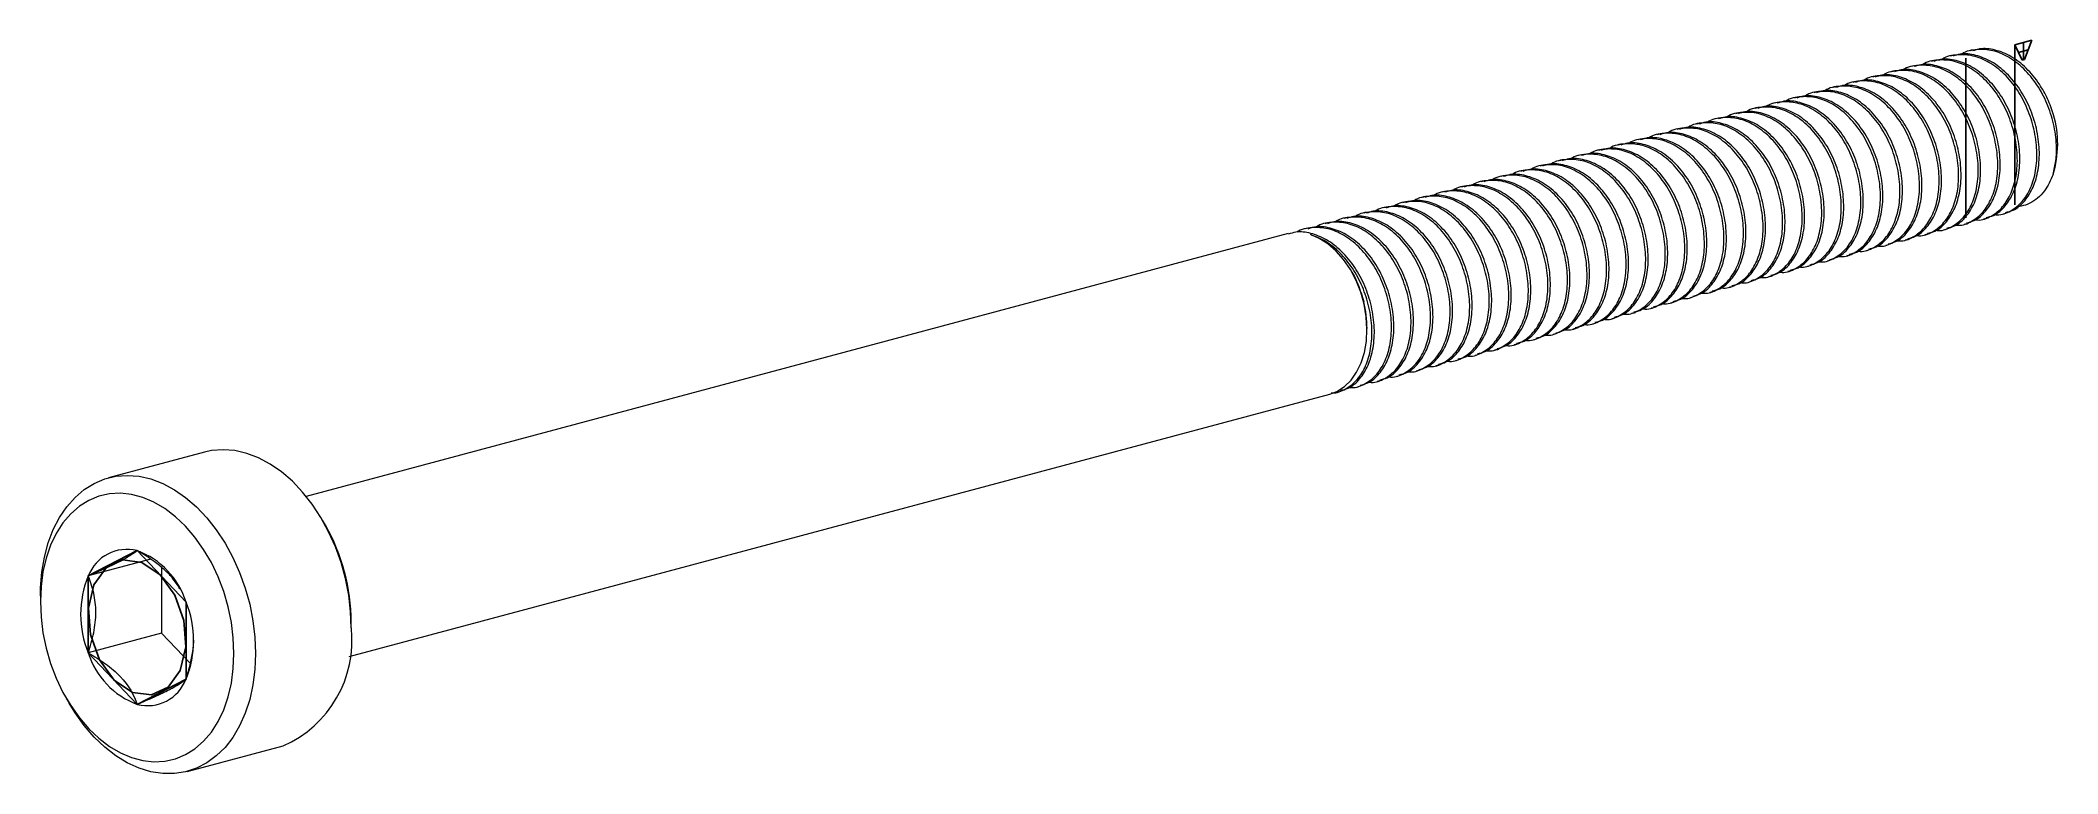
# Model space of a CAD drawing. Header units: millimetres. Extents: x -35.7 to 0.8, y -11.7 to 1.5.
import ezdxf

# ---------------------------------------------------------------- set-up
doc = ezdxf.new("R2010")
doc.units = ezdxf.units.MM
doc.linetypes.add('CENTERX2', pattern=[20.32, 12.7, -2.54, 2.54, -2.54])

msp = doc.modelspace()

# ---------------------------------------------------------------- linework, layer by layer
at = {"color": 7, "linetype": 'Continuous'}
for p, q in [((0.309, 1.528), (0, 1.445)), ((0.309, 1.528), (0.177, 1.18)), ((0.133, 1.168), (0, 1.445)), ((0.177, 1.18), (0.133, 1.168)), ((-33.941, -7.703), (-34.825, -8.161)), ((-33.057, -8.635), (-33.941, -7.703)), ((-34.825, -8.161), (-34.825, -9.552)), ((-33.057, -10.025), (-33.057, -8.635)), ((-34.825, -9.552), (-33.941, -10.484)), ((-33.941, -10.484), (-33.057, -10.025))]:
    msp.add_line(p, q, dxfattribs=at)
at = {"color": 7, "linetype": 'CENTERX2'}
for p, q in [((0.155, 1.487), (0.155, 1.174)), ((-0.884, 1.208), (-0.884, -1.682)), ((0, 1.445), (0, -1.445)), ((0.243, 1.354), (0.066, 1.306))]:
    msp.add_line(p, q, dxfattribs=at)
at = {"color": 7, "linetype": 'Continuous', "lineweight": 15}
for p, q in [((-1.47, 1.159), (-1.514, 1.147)), ((-1.116, 1.254), (-1.16, 1.242)), ((-0.763, 1.349), (-0.807, 1.337)), ((-2.884, 0.78), (-2.928, 0.768)), ((-2.53, 0.875), (-2.574, 0.863)), ((-2.177, 0.97), (-2.221, 0.958)), ((-1.823, 1.064), (-1.867, 1.053)), ((-4.298, 0.401), (-4.342, 0.39)), ((-3.944, 0.496), (-3.989, 0.484)), ((-3.591, 0.591), (-3.635, 0.579)), ((-3.237, 0.686), (-3.282, 0.674)), ((-5.712, 0.023), (-5.756, 0.011)), ((-5.359, 0.117), (-5.403, 0.105)), ((-5.005, 0.212), (-5.049, 0.2)), ((-4.652, 0.307), (-4.696, 0.295)), ((-7.126, -0.356), (-7.171, -0.368)), ((-6.773, -0.262), (-6.817, -0.273)), ((-6.419, -0.167), (-6.464, -0.179)), ((-6.066, -0.072), (-6.11, -0.084)), ((-8.187, -0.641), (-8.231, -0.652)), ((-7.834, -0.546), (-7.878, -0.558)), ((-7.48, -0.451), (-7.524, -0.463)), ((-9.601, -1.019), (-9.646, -1.031)), ((-9.248, -0.925), (-9.292, -0.937)), ((-8.894, -0.83), (-8.938, -0.842)), ((-8.541, -0.735), (-8.585, -0.747)), ((-11.016, -1.398), (-11.06, -1.41)), ((-10.662, -1.304), (-10.706, -1.315)), ((-10.308, -1.209), (-10.353, -1.221)), ((-9.955, -1.114), (-9.999, -1.126)), ((-12.43, -1.777), (-12.474, -1.789)), ((-12.076, -1.682), (-12.12, -1.694)), ((-11.723, -1.588), (-11.767, -1.6)), ((-11.369, -1.493), (-11.413, -1.505)), ((-0.914, -1.798), (-0.87, -1.786)), ((-0.561, -1.703), (-0.516, -1.691)), ((-0.207, -1.608), (-0.163, -1.597)), ((-13.137, -1.967), (-30.886, -6.722)), ((-12.783, -1.872), (-12.828, -1.884)), ((-2.328, -2.177), (-2.284, -2.165)), ((-1.975, -2.082), (-1.931, -2.07)), ((-1.621, -1.987), (-1.577, -1.975)), ((-1.268, -1.893), (-1.224, -1.881)), ((-3.743, -2.556), (-3.698, -2.544)), ((-3.389, -2.461), (-3.345, -2.449)), ((-3.036, -2.366), (-2.991, -2.354)), ((-2.682, -2.271), (-2.638, -2.26)), ((-11.986, -2.658), (-11.994, -2.645)), ((-4.803, -2.84), (-4.759, -2.828)), ((-4.45, -2.745), (-4.406, -2.733)), ((-4.096, -2.65), (-4.052, -2.638)), ((-6.218, -3.219), (-6.173, -3.207)), ((-5.864, -3.124), (-5.82, -3.112)), ((-5.51, -3.029), (-5.466, -3.017)), ((-5.157, -2.934), (-5.113, -2.923)), ((-7.632, -3.598), (-7.588, -3.586)), ((-7.278, -3.503), (-7.234, -3.491)), ((-6.925, -3.408), (-6.88, -3.396)), ((-6.571, -3.313), (-6.527, -3.302)), ((-11.71, -3.705), (-11.71, -3.683)), ((-9.046, -3.976), (-9.002, -3.965)), ((-8.692, -3.882), (-8.648, -3.87)), ((-8.339, -3.787), (-8.295, -3.775)), ((-7.985, -3.692), (-7.941, -3.68)), ((-10.46, -4.355), (-10.416, -4.343)), ((-10.107, -4.261), (-10.062, -4.249)), ((-9.753, -4.166), (-9.709, -4.154)), ((-9.4, -4.071), (-9.355, -4.059)), ((-11.874, -4.734), (-11.83, -4.722)), ((-11.521, -4.639), (-11.477, -4.628)), ((-11.167, -4.545), (-11.123, -4.533)), ((-10.814, -4.45), (-10.77, -4.438)), ((-30.109, -9.62), (-12.382, -4.87)), ((-12.228, -4.829), (-12.184, -4.817)), ((-32.726, -5.921), (-34.458, -6.385)), ((-30.539, -7.244), (-30.591, -7.154)), ((-33.696, -7.859), (-34.825, -8.161)), ((-33.499, -8.006), (-33.499, -9.197)), ((-35.691, -8.52), (-35.691, -8.624)), ((-30.07, -9.098), (-30.07, -8.994)), ((-33.499, -9.197), (-34.825, -9.552)), ((-33.499, -9.197), (-32.979, -9.745)), ((-35.222, -10.374), (-35.17, -10.464)), ((-33.035, -11.697), (-31.303, -11.233))]:
    msp.add_line(p, q, dxfattribs=at)
at = {"color": 7, "linetype": 'Continuous', "lineweight": 15, "flags": 128}
for points in [[(-12.382, -4.87), (-12.254, -4.822), (-12.119, -4.736), (-11.999, -4.62), (-11.897, -4.476), (-11.816, -4.307), (-11.756, -4.117), (-11.721, -3.911), (-11.71, -3.694), (-11.723, -3.471), (-11.761, -3.246), (-11.823, -3.025), (-11.907, -2.814), (-12.01, -2.617), (-12.132, -2.438), (-12.268, -2.283), (-12.417, -2.154), (-12.573, -2.054), (-12.734, -1.987)], [(-30.07, -9.098), (-30.082, -8.803), (-30.117, -8.506), (-30.175, -8.209), (-30.256, -7.917), (-30.358, -7.633), (-30.48, -7.361), (-30.62, -7.103), (-30.778, -6.863), (-30.951, -6.644), (-31.136, -6.448), (-31.332, -6.278), (-31.537, -6.136), (-31.747, -6.024), (-31.961, -5.943), (-32.175, -5.894), (-32.387, -5.877), (-32.595, -5.893), (-32.726, -5.921)], [(-35.691, -8.52), (-35.688, -8.375), (-35.665, -8.091), (-35.618, -7.819), (-35.548, -7.561), (-35.457, -7.322), (-35.345, -7.103), (-35.213, -6.908), (-35.064, -6.739), (-34.898, -6.598), (-34.719, -6.486), (-34.528, -6.406), (-34.327, -6.357), (-34.119, -6.341), (-33.907, -6.358), (-33.693, -6.407), (-33.48, -6.488), (-33.269, -6.601), (-33.065, -6.743), (-32.869, -6.912), (-32.683, -7.108), (-32.51, -7.327), (-32.353, -7.567), (-32.212, -7.825), (-32.09, -8.097), (-31.988, -8.382), (-31.907, -8.674), (-31.849, -8.97), (-31.814, -9.267), (-31.802, -9.562)], [(-32.191, -9.562), (-32.203, -9.282), (-32.238, -9), (-32.297, -8.718), (-32.377, -8.442), (-32.479, -8.175), (-32.6, -7.92), (-32.74, -7.681), (-32.896, -7.461), (-33.066, -7.263), (-33.248, -7.089), (-33.439, -6.943), (-33.637, -6.826), (-33.839, -6.74), (-34.043, -6.685), (-34.245, -6.663), (-34.443, -6.674), (-34.634, -6.718), (-34.816, -6.794), (-34.986, -6.901), (-35.142, -7.037), (-35.282, -7.201), (-35.403, -7.391), (-35.505, -7.604), (-35.586, -7.837), (-35.644, -8.087), (-35.679, -8.351), (-35.691, -8.624), (-35.679, -8.904), (-35.644, -9.187), (-35.586, -9.468), (-35.505, -9.744), (-35.403, -10.012), (-35.282, -10.267), (-35.142, -10.506), (-34.986, -10.726), (-34.816, -10.924), (-34.634, -11.097), (-34.443, -11.243), (-34.245, -11.36), (-34.043, -11.446), (-33.839, -11.501), (-33.637, -11.523), (-33.439, -11.512), (-33.248, -11.468), (-33.066, -11.393), (-32.896, -11.286), (-32.74, -11.149), (-32.6, -10.985), (-32.479, -10.795), (-32.377, -10.582), (-32.297, -10.349), (-32.238, -10.099), (-32.203, -9.836), (-32.191, -9.562)], [(-31.802, -9.562), (-31.814, -9.85), (-31.849, -10.129), (-31.907, -10.394), (-31.988, -10.643), (-32.09, -10.872), (-32.212, -11.08), (-32.353, -11.262), (-32.51, -11.417), (-32.683, -11.544), (-32.869, -11.64), (-33.065, -11.705), (-33.269, -11.737), (-33.48, -11.737), (-33.693, -11.704), (-33.907, -11.639), (-34.119, -11.542), (-34.327, -11.414), (-34.528, -11.258), (-34.719, -11.075), (-34.898, -10.867), (-35.064, -10.638), (-35.17, -10.464)]]:
    msp.add_lwpolyline(points, dxfattribs=at)
at = {"color": 7, "linetype": 'CENTERX2', "flags": 128}
msp.add_lwpolyline([(-33.096, -8.968), (-33.259, -8.51), (-33.526, -8.141), (-33.856, -7.917), (-34.2, -7.872), (-34.503, -8.013), (-34.722, -8.319), (-34.821, -8.742), (-34.786, -9.219), (-34.623, -9.677), (-34.356, -10.045), (-34.026, -10.269), (-33.683, -10.314), (-33.379, -10.173), (-33.161, -9.868), (-33.061, -9.444), (-33.096, -8.968)], dxfattribs=at)
at = {"color": 7, "linetype": 'Continuous', "lineweight": 15}
for centre, radius, start, end in [((-1.139, -0.34), 1.914, 343.0475, 15.8629), ((-13.73, -3.686), 2.021, 0.101, 13.8307), ((-33.618, -9.007), 3.548, 0.2078, 29.7881), ((-34.125, -8.43), 0.75, 75.8168, 159.0182), ((-34.447, -9.067), 1.455, 17.2902, 69.6675), ((-33.14, -8.856), 1.823, 157.582, 202.418), ((-34.743, -9.33), 1.823, 337.582, 22.418), ((-32.139, -9.327), 2.082, 293.6822, 6.3163), ((-33.435, -9.119), 1.455, 197.2902, 249.6675), ((-33.757, -9.757), 0.75, 255.8168, 339.0182)]:
    msp.add_arc(centre, radius, start, end, dxfattribs=at)
for points, knots in [([(-0.874, -1.773), (-0.827, -1.763), (-0.697, -1.733), (-0.524, -1.576), (-0.367, -1.327), (-0.274, -1.009), (-0.253, -0.643), (-0.306, -0.256), (-0.427, 0.119), (-0.609, 0.462), (-0.848, 0.751), (-1.125, 0.964), (-1.413, 1.079), (-1.652, 1.11), (-1.78, 1.066), (-1.82, 1.052)], [0, 0, 0, 0, 0.047416, 0.132202, 0.214083, 0.295964, 0.38075, 0.465536, 0.547416, 0.629297, 0.714083, 0.798869, 0.88075, 0.96263, 1, 1, 1, 1]), ([(-0.717, -1.717), (-0.702, -1.719), (-0.598, -1.733), (-0.422, -1.661), (-0.213, -1.498), (-0.058, -1.243), (0.035, -0.926), (0.057, -0.56), (0.004, -0.174), (-0.117, 0.202), (-0.3, 0.544), (-0.539, 0.835), (-0.815, 1.046), (-1.106, 1.167), (-1.392, 1.18), (-1.587, 1.148), (-1.669, 1.087), (-1.671, 1.085)], [0, 0, 0, 0, 0.013119, 0.090102, 0.167085, 0.24143, 0.315776, 0.392759, 0.469742, 0.544087, 0.618432, 0.695416, 0.772399, 0.846744, 0.921089, 0.998072, 1, 1, 1, 1]), ([(-0.52, -1.679), (-0.473, -1.668), (-0.343, -1.639), (-0.17, -1.482), (-0.014, -1.233), (0.079, -0.914), (0.101, -0.548), (0.048, -0.162), (-0.073, 0.213), (-0.256, 0.556), (-0.494, 0.846), (-0.771, 1.059), (-1.06, 1.173), (-1.298, 1.205), (-1.426, 1.16), (-1.466, 1.147)], [0, 0, 0, 0, 0.047416, 0.132202, 0.214083, 0.295964, 0.38075, 0.465536, 0.547416, 0.629297, 0.714083, 0.798869, 0.88075, 0.96263, 1, 1, 1, 1]), ([(-0.364, -1.623), (-0.349, -1.625), (-0.245, -1.639), (-0.068, -1.566), (0.14, -1.403), (0.295, -1.149), (0.389, -0.832), (0.41, -0.465), (0.357, -0.079), (0.236, 0.296), (0.054, 0.639), (-0.185, 0.929), (-0.461, 1.141), (-0.752, 1.262), (-1.038, 1.275), (-1.234, 1.243), (-1.315, 1.181), (-1.317, 1.18)], [0, 0, 0, 0, 0.013119, 0.090102, 0.167085, 0.24143, 0.315776, 0.392759, 0.469742, 0.544087, 0.618432, 0.695416, 0.772399, 0.846744, 0.921089, 0.998072, 1, 1, 1, 1]), ([(-0.166, -1.584), (-0.12, -1.573), (0.01, -1.544), (0.184, -1.387), (0.34, -1.138), (0.433, -0.819), (0.455, -0.453), (0.402, -0.067), (0.281, 0.308), (0.098, 0.651), (-0.141, 0.941), (-0.417, 1.154), (-0.706, 1.268), (-0.944, 1.299), (-1.072, 1.255), (-1.113, 1.241)], [0, 0, 0, 0, 0.047416, 0.132202, 0.214083, 0.295964, 0.38075, 0.465536, 0.547416, 0.629297, 0.714083, 0.798869, 0.88075, 0.96263, 1, 1, 1, 1]), ([(0.691, -0.898), (0.711, -0.816), (0.751, -0.65), (0.759, -0.338), (0.711, 0.016), (0.59, 0.391), (0.407, 0.734), (0.168, 1.024), (-0.108, 1.235), (-0.399, 1.356), (-0.685, 1.369), (-0.88, 1.338), (-0.962, 1.276), (-0.964, 1.275)], [0, 0, 0, 0, 0.07881, 0.159211, 0.265802, 0.368741, 0.47168, 0.578271, 0.684862, 0.787801, 0.89074, 0.997331, 1, 1, 1, 1]), ([(0.702, 0.183), (0.668, 0.279), (0.601, 0.473), (0.435, 0.764), (0.213, 1.036), (-0.064, 1.249), (-0.353, 1.363), (-0.591, 1.394), (-0.719, 1.35), (-0.759, 1.336)], [0, 0, 0, 0, 0.1289123, 0.2602574, 0.4294491, 0.5986407, 0.7620344, 0.9254282, 1, 1, 1, 1]), ([(-2.132, -2.096), (-2.116, -2.098), (-2.013, -2.112), (-1.836, -2.04), (-1.627, -1.877), (-1.473, -1.622), (-1.379, -1.305), (-1.357, -0.939), (-1.41, -0.552), (-1.531, -0.177), (-1.714, 0.166), (-1.953, 0.456), (-2.229, 0.667), (-2.52, 0.788), (-2.806, 0.801), (-3.001, 0.769), (-3.083, 0.708), (-3.085, 0.706)], [0, 0, 0, 0, 0.0131188, 0.0901021, 0.1670853, 0.2414305, 0.3157756, 0.3927589, 0.4697421, 0.5440873, 0.6184324, 0.6954156, 0.7723989, 0.846744, 0.9210892, 0.9980724, 1, 1, 1, 1]), ([(-1.934, -2.058), (-1.888, -2.047), (-1.757, -2.018), (-1.584, -1.86), (-1.428, -1.612), (-1.335, -1.293), (-1.313, -0.927), (-1.366, -0.541), (-1.487, -0.166), (-1.67, 0.178), (-1.909, 0.467), (-2.185, 0.68), (-2.474, 0.795), (-2.712, 0.826), (-2.84, 0.782), (-2.88, 0.768)], [0, 0, 0, 0, 0.0474163, 0.1322023, 0.2140829, 0.2959636, 0.3807496, 0.4655357, 0.5474163, 0.6292969, 0.7140829, 0.798869, 0.8807496, 0.9626302, 1, 1, 1, 1]), ([(-1.778, -2.001), (-1.763, -2.003), (-1.659, -2.018), (-1.482, -1.945), (-1.274, -1.782), (-1.119, -1.528), (-1.026, -1.21), (-1.004, -0.844), (-1.057, -0.458), (-1.178, -0.083), (-1.361, 0.26), (-1.599, 0.551), (-1.875, 0.762), (-2.166, 0.883), (-2.452, 0.896), (-2.648, 0.864), (-2.729, 0.803), (-2.731, 0.801)], [0, 0, 0, 0, 0.013119, 0.090102, 0.167085, 0.24143, 0.315776, 0.392759, 0.469742, 0.544087, 0.618432, 0.695416, 0.772399, 0.846744, 0.921089, 0.998072, 1, 1, 1, 1]), ([(-1.581, -1.963), (-1.534, -1.952), (-1.404, -1.923), (-1.231, -1.766), (-1.075, -1.517), (-0.982, -1.198), (-0.96, -0.832), (-1.013, -0.446), (-1.134, -0.071), (-1.316, 0.272), (-1.555, 0.562), (-1.832, 0.775), (-2.12, 0.889), (-2.359, 0.921), (-2.487, 0.876), (-2.527, 0.862)], [0, 0, 0, 0, 0.047416, 0.132202, 0.214083, 0.295964, 0.38075, 0.465536, 0.547416, 0.629297, 0.714083, 0.798869, 0.88075, 0.96263, 1, 1, 1, 1]), ([(-1.424, -1.907), (-1.409, -1.909), (-1.306, -1.923), (-1.129, -1.85), (-0.92, -1.687), (-0.765, -1.433), (-0.672, -1.116), (-0.65, -0.749), (-0.703, -0.363), (-0.824, 0.012), (-1.007, 0.355), (-1.246, 0.645), (-1.522, 0.856), (-1.813, 0.978), (-2.099, 0.991), (-2.294, 0.959), (-2.376, 0.897), (-2.378, 0.896)], [0, 0, 0, 0, 0.013119, 0.090102, 0.167085, 0.24143, 0.315776, 0.392759, 0.469742, 0.544087, 0.618432, 0.695416, 0.772399, 0.846744, 0.921089, 0.998072, 1, 1, 1, 1]), ([(-1.227, -1.868), (-1.18, -1.858), (-1.05, -1.828), (-0.877, -1.671), (-0.721, -1.422), (-0.628, -1.104), (-0.606, -0.738), (-0.659, -0.351), (-0.78, 0.024), (-0.963, 0.367), (-1.202, 0.657), (-1.478, 0.87), (-1.767, 0.984), (-2.005, 1.015), (-2.133, 0.971), (-2.173, 0.957)], [0, 0, 0, 0, 0.0474163, 0.1322023, 0.2140829, 0.2959636, 0.3807496, 0.4655357, 0.5474163, 0.6292969, 0.7140829, 0.798869, 0.8807496, 0.9626302, 1, 1, 1, 1]), ([(-1.071, -1.812), (-1.056, -1.814), (-0.952, -1.828), (-0.775, -1.756), (-0.567, -1.592), (-0.412, -1.338), (-0.319, -1.021), (-0.297, -0.655), (-0.35, -0.268), (-0.471, 0.107), (-0.654, 0.45), (-0.892, 0.74), (-1.168, 0.951), (-1.459, 1.072), (-1.745, 1.085), (-1.941, 1.053), (-2.022, 0.992), (-2.024, 0.991)], [0, 0, 0, 0, 0.013119, 0.090102, 0.167085, 0.24143, 0.315776, 0.392759, 0.469742, 0.544087, 0.618432, 0.695416, 0.772399, 0.846744, 0.921089, 0.998072, 1, 1, 1, 1]), ([(-3.546, -2.475), (-3.531, -2.477), (-3.427, -2.491), (-3.25, -2.419), (-3.042, -2.256), (-2.887, -2.001), (-2.793, -1.684), (-2.772, -1.318), (-2.825, -0.931), (-2.946, -0.556), (-3.128, -0.213), (-3.367, 0.077), (-3.643, 0.288), (-3.934, 0.409), (-4.22, 0.422), (-4.416, 0.39), (-4.497, 0.329), (-4.499, 0.327)], [0, 0, 0, 0, 0.013119, 0.090102, 0.167085, 0.24143, 0.315776, 0.392759, 0.469742, 0.544087, 0.618432, 0.695416, 0.772399, 0.846744, 0.921089, 0.998072, 1, 1, 1, 1]), ([(-3.348, -2.436), (-3.302, -2.426), (-3.172, -2.396), (-2.998, -2.239), (-2.842, -1.991), (-2.749, -1.672), (-2.727, -1.306), (-2.78, -0.919), (-2.901, -0.544), (-3.084, -0.201), (-3.323, 0.088), (-3.599, 0.301), (-3.888, 0.416), (-4.126, 0.447), (-4.254, 0.403), (-4.295, 0.389)], [0, 0, 0, 0, 0.047416, 0.132202, 0.214083, 0.295964, 0.38075, 0.465536, 0.547416, 0.629297, 0.714083, 0.798869, 0.88075, 0.96263, 1, 1, 1, 1]), ([(-3.192, -2.38), (-3.177, -2.382), (-3.073, -2.396), (-2.896, -2.324), (-2.688, -2.161), (-2.533, -1.907), (-2.44, -1.589), (-2.418, -1.223), (-2.471, -0.837), (-2.592, -0.461), (-2.775, -0.119), (-3.014, 0.172), (-3.29, 0.383), (-3.581, 0.504), (-3.867, 0.517), (-4.062, 0.485), (-4.144, 0.424), (-4.145, 0.422)], [0, 0, 0, 0, 0.013119, 0.090102, 0.167085, 0.24143, 0.315776, 0.392759, 0.469742, 0.544087, 0.618432, 0.695416, 0.772399, 0.846744, 0.921089, 0.998072, 1, 1, 1, 1]), ([(-2.995, -2.342), (-2.948, -2.331), (-2.818, -2.302), (-2.645, -2.145), (-2.489, -1.896), (-2.396, -1.577), (-2.374, -1.211), (-2.427, -0.825), (-2.548, -0.45), (-2.731, -0.107), (-2.969, 0.183), (-3.246, 0.396), (-3.535, 0.51), (-3.773, 0.542), (-3.901, 0.497), (-3.941, 0.484)], [0, 0, 0, 0, 0.047416, 0.132202, 0.214083, 0.295964, 0.38075, 0.465536, 0.547416, 0.629297, 0.714083, 0.798869, 0.88075, 0.96263, 1, 1, 1, 1]), ([(-2.839, -2.286), (-2.824, -2.288), (-2.72, -2.302), (-2.543, -2.229), (-2.334, -2.066), (-2.18, -1.812), (-2.086, -1.495), (-2.065, -1.128), (-2.118, -0.742), (-2.239, -0.367), (-2.421, -0.024), (-2.66, 0.266), (-2.936, 0.477), (-3.227, 0.599), (-3.513, 0.612), (-3.709, 0.58), (-3.79, 0.518), (-3.792, 0.517)], [0, 0, 0, 0, 0.013119, 0.090102, 0.167085, 0.24143, 0.315776, 0.392759, 0.469742, 0.544087, 0.618432, 0.695416, 0.772399, 0.846744, 0.921089, 0.998072, 1, 1, 1, 1]), ([(-2.641, -2.247), (-2.595, -2.236), (-2.465, -2.207), (-2.291, -2.05), (-2.135, -1.801), (-2.042, -1.482), (-2.02, -1.116), (-2.073, -0.73), (-2.194, -0.355), (-2.377, -0.012), (-2.616, 0.278), (-2.892, 0.491), (-3.181, 0.605), (-3.419, 0.636), (-3.547, 0.592), (-3.587, 0.578)], [0, 0, 0, 0, 0.047416, 0.132202, 0.214083, 0.295964, 0.38075, 0.465536, 0.547416, 0.629297, 0.714083, 0.798869, 0.88075, 0.96263, 1, 1, 1, 1]), ([(-2.485, -2.191), (-2.47, -2.193), (-2.366, -2.207), (-2.189, -2.135), (-1.981, -1.971), (-1.826, -1.717), (-1.733, -1.4), (-1.711, -1.033), (-1.764, -0.647), (-1.885, -0.272), (-2.068, 0.071), (-2.307, 0.361), (-2.582, 0.572), (-2.873, 0.693), (-3.159, 0.706), (-3.355, 0.675), (-3.436, 0.613), (-3.438, 0.612)], [0, 0, 0, 0, 0.013119, 0.090102, 0.167085, 0.24143, 0.315776, 0.392759, 0.469742, 0.544087, 0.618432, 0.695416, 0.772399, 0.846744, 0.921089, 0.998072, 1, 1, 1, 1]), ([(-2.288, -2.152), (-2.241, -2.142), (-2.111, -2.112), (-1.938, -1.955), (-1.782, -1.706), (-1.689, -1.388), (-1.667, -1.022), (-1.72, -0.635), (-1.841, -0.26), (-2.024, 0.083), (-2.262, 0.373), (-2.539, 0.586), (-2.827, 0.7), (-3.066, 0.731), (-3.194, 0.687), (-3.234, 0.673)], [0, 0, 0, 0, 0.047416, 0.132202, 0.214083, 0.295964, 0.38075, 0.465536, 0.547416, 0.629297, 0.714083, 0.798869, 0.88075, 0.96263, 1, 1, 1, 1]), ([(-4.96, -2.854), (-4.945, -2.856), (-4.841, -2.87), (-4.664, -2.798), (-4.456, -2.634), (-4.301, -2.38), (-4.208, -2.063), (-4.186, -1.696), (-4.239, -1.31), (-4.36, -0.935), (-4.543, -0.592), (-4.781, -0.302), (-5.057, -0.091), (-5.348, 0.03), (-5.634, 0.043), (-5.83, 0.012), (-5.911, -0.05), (-5.913, -0.051)], [0, 0, 0, 0, 0.013119, 0.090102, 0.167085, 0.24143, 0.315776, 0.392759, 0.469742, 0.544087, 0.618432, 0.695416, 0.772399, 0.846744, 0.921089, 0.998072, 1, 1, 1, 1]), ([(-4.763, -2.815), (-4.716, -2.805), (-4.586, -2.775), (-4.413, -2.618), (-4.256, -2.369), (-4.164, -2.051), (-4.142, -1.685), (-4.195, -1.298), (-4.316, -0.923), (-4.498, -0.58), (-4.737, -0.291), (-5.014, -0.078), (-5.302, 0.037), (-5.541, 0.068), (-5.669, 0.024), (-5.709, 0.01)], [0, 0, 0, 0, 0.0474163, 0.1322023, 0.2140829, 0.2959636, 0.3807496, 0.4655357, 0.5474163, 0.6292969, 0.7140829, 0.798869, 0.8807496, 0.9626302, 1, 1, 1, 1]), ([(-4.606, -2.759), (-4.591, -2.761), (-4.488, -2.775), (-4.311, -2.703), (-4.102, -2.54), (-3.947, -2.285), (-3.854, -1.968), (-3.832, -1.602), (-3.885, -1.215), (-4.006, -0.84), (-4.189, -0.497), (-4.428, -0.207), (-4.704, 0.004), (-4.995, 0.125), (-5.281, 0.138), (-5.476, 0.106), (-5.558, 0.045), (-5.56, 0.043)], [0, 0, 0, 0, 0.013119, 0.090102, 0.167085, 0.24143, 0.315776, 0.392759, 0.469742, 0.544087, 0.618432, 0.695416, 0.772399, 0.846744, 0.921089, 0.998072, 1, 1, 1, 1]), ([(-4.409, -2.721), (-4.362, -2.71), (-4.232, -2.681), (-4.059, -2.523), (-3.903, -2.275), (-3.81, -1.956), (-3.788, -1.59), (-3.841, -1.204), (-3.962, -0.829), (-4.145, -0.485), (-4.384, -0.196), (-4.66, 0.017), (-4.949, 0.132), (-5.187, 0.163), (-5.315, 0.118), (-5.355, 0.105)], [0, 0, 0, 0, 0.047416, 0.132202, 0.214083, 0.295964, 0.38075, 0.465536, 0.547416, 0.629297, 0.714083, 0.798869, 0.88075, 0.96263, 1, 1, 1, 1]), ([(-4.253, -2.664), (-4.238, -2.667), (-4.134, -2.681), (-3.957, -2.608), (-3.749, -2.445), (-3.594, -2.191), (-3.501, -1.874), (-3.479, -1.507), (-3.532, -1.121), (-3.653, -0.746), (-3.836, -0.403), (-4.074, -0.113), (-4.35, 0.099), (-4.641, 0.22), (-4.927, 0.233), (-5.123, 0.201), (-5.204, 0.14), (-5.206, 0.138)], [0, 0, 0, 0, 0.013119, 0.090102, 0.167085, 0.24143, 0.315776, 0.392759, 0.469742, 0.544087, 0.618432, 0.695416, 0.772399, 0.846744, 0.921089, 0.998072, 1, 1, 1, 1]), ([(-4.056, -2.626), (-4.009, -2.615), (-3.879, -2.586), (-3.706, -2.429), (-3.549, -2.18), (-3.456, -1.861), (-3.435, -1.495), (-3.488, -1.109), (-3.609, -0.734), (-3.791, -0.391), (-4.03, -0.101), (-4.307, 0.112), (-4.595, 0.226), (-4.834, 0.257), (-4.962, 0.213), (-5.002, 0.199)], [0, 0, 0, 0, 0.047416, 0.132202, 0.214083, 0.295964, 0.38075, 0.465536, 0.547416, 0.629297, 0.714083, 0.798869, 0.88075, 0.96263, 1, 1, 1, 1]), ([(-3.899, -2.57), (-3.884, -2.572), (-3.78, -2.586), (-3.604, -2.514), (-3.395, -2.35), (-3.24, -2.096), (-3.147, -1.779), (-3.125, -1.412), (-3.178, -1.026), (-3.299, -0.651), (-3.482, -0.308), (-3.721, -0.018), (-3.997, 0.193), (-4.288, 0.314), (-4.574, 0.328), (-4.769, 0.296), (-4.851, 0.234), (-4.853, 0.233)], [0, 0, 0, 0, 0.0131188, 0.0901021, 0.1670853, 0.2414305, 0.3157756, 0.3927589, 0.4697421, 0.5440873, 0.6184324, 0.6954156, 0.7723989, 0.846744, 0.9210892, 0.9980724, 1, 1, 1, 1]), ([(-3.702, -2.531), (-3.655, -2.521), (-3.525, -2.491), (-3.352, -2.334), (-3.196, -2.085), (-3.103, -1.767), (-3.081, -1.401), (-3.134, -1.014), (-3.255, -0.639), (-3.438, -0.296), (-3.676, -0.006), (-3.953, 0.207), (-4.242, 0.321), (-4.48, 0.352), (-4.608, 0.308), (-4.648, 0.294)], [0, 0, 0, 0, 0.047416, 0.132202, 0.214083, 0.295964, 0.38075, 0.465536, 0.547416, 0.629297, 0.714083, 0.798869, 0.88075, 0.96263, 1, 1, 1, 1]), ([(-6.374, -3.233), (-6.359, -3.235), (-6.255, -3.249), (-6.078, -3.177), (-5.87, -3.013), (-5.715, -2.759), (-5.622, -2.442), (-5.6, -2.075), (-5.653, -1.689), (-5.774, -1.314), (-5.957, -0.971), (-6.196, -0.681), (-6.472, -0.47), (-6.763, -0.349), (-7.049, -0.336), (-7.244, -0.367), (-7.325, -0.429), (-7.327, -0.43)], [0, 0, 0, 0, 0.013119, 0.090102, 0.167085, 0.24143, 0.315776, 0.392759, 0.469742, 0.544087, 0.618432, 0.695416, 0.772399, 0.846744, 0.921089, 0.998072, 1, 1, 1, 1]), ([(-6.177, -3.194), (-6.13, -3.184), (-6, -3.154), (-5.827, -2.997), (-5.671, -2.748), (-5.578, -2.43), (-5.556, -2.064), (-5.609, -1.677), (-5.73, -1.302), (-5.913, -0.959), (-6.151, -0.669), (-6.428, -0.456), (-6.717, -0.342), (-6.955, -0.311), (-7.083, -0.355), (-7.123, -0.369)], [0, 0, 0, 0, 0.047416, 0.132202, 0.214083, 0.295964, 0.38075, 0.465536, 0.547416, 0.629297, 0.714083, 0.798869, 0.88075, 0.96263, 1, 1, 1, 1]), ([(-6.021, -3.138), (-6.006, -3.14), (-5.902, -3.154), (-5.725, -3.082), (-5.516, -2.919), (-5.362, -2.664), (-5.268, -2.347), (-5.246, -1.981), (-5.3, -1.594), (-5.42, -1.219), (-5.603, -0.876), (-5.842, -0.586), (-6.118, -0.375), (-6.409, -0.254), (-6.695, -0.241), (-6.891, -0.273), (-6.972, -0.334), (-6.974, -0.336)], [0, 0, 0, 0, 0.013119, 0.090102, 0.167085, 0.24143, 0.315776, 0.392759, 0.469742, 0.544087, 0.618432, 0.695416, 0.772399, 0.846744, 0.921089, 0.998072, 1, 1, 1, 1]), ([(-5.823, -3.099), (-5.777, -3.089), (-5.647, -3.06), (-5.473, -2.902), (-5.317, -2.654), (-5.224, -2.335), (-5.202, -1.969), (-5.255, -1.582), (-5.376, -1.207), (-5.559, -0.864), (-5.798, -0.575), (-6.074, -0.362), (-6.363, -0.247), (-6.601, -0.216), (-6.729, -0.26), (-6.769, -0.274)], [0, 0, 0, 0, 0.047416, 0.132202, 0.214083, 0.295964, 0.38075, 0.465536, 0.547416, 0.629297, 0.714083, 0.798869, 0.88075, 0.96263, 1, 1, 1, 1]), ([(-5.667, -3.043), (-5.652, -3.045), (-5.548, -3.059), (-5.371, -2.987), (-5.163, -2.824), (-5.008, -2.57), (-4.915, -2.252), (-4.893, -1.886), (-4.946, -1.5), (-5.067, -1.125), (-5.25, -0.782), (-5.489, -0.491), (-5.764, -0.28), (-6.055, -0.159), (-6.341, -0.146), (-6.537, -0.178), (-6.618, -0.239), (-6.62, -0.241)], [0, 0, 0, 0, 0.0131188, 0.0901021, 0.1670853, 0.2414305, 0.3157756, 0.3927589, 0.4697421, 0.5440873, 0.6184324, 0.6954156, 0.7723989, 0.846744, 0.9210892, 0.9980724, 1, 1, 1, 1]), ([(-5.47, -3.005), (-5.423, -2.994), (-5.293, -2.965), (-5.12, -2.808), (-4.964, -2.559), (-4.871, -2.24), (-4.849, -1.874), (-4.902, -1.488), (-5.023, -1.113), (-5.206, -0.77), (-5.444, -0.48), (-5.721, -0.267), (-6.009, -0.153), (-6.248, -0.121), (-6.376, -0.166), (-6.416, -0.18)], [0, 0, 0, 0, 0.047416, 0.132202, 0.214083, 0.295964, 0.38075, 0.465536, 0.547416, 0.629297, 0.714083, 0.798869, 0.88075, 0.96263, 1, 1, 1, 1]), ([(-5.314, -2.949), (-5.298, -2.951), (-5.195, -2.965), (-5.018, -2.892), (-4.809, -2.729), (-4.655, -2.475), (-4.561, -2.158), (-4.539, -1.791), (-4.592, -1.405), (-4.713, -1.03), (-4.896, -0.687), (-5.135, -0.397), (-5.411, -0.186), (-5.702, -0.064), (-5.988, -0.051), (-6.183, -0.083), (-6.265, -0.145), (-6.267, -0.146)], [0, 0, 0, 0, 0.013119, 0.090102, 0.167085, 0.24143, 0.315776, 0.392759, 0.469742, 0.544087, 0.618432, 0.695416, 0.772399, 0.846744, 0.921089, 0.998072, 1, 1, 1, 1]), ([(-5.116, -2.91), (-5.07, -2.899), (-4.939, -2.87), (-4.766, -2.713), (-4.61, -2.464), (-4.517, -2.146), (-4.495, -1.779), (-4.548, -1.393), (-4.669, -1.018), (-4.852, -0.675), (-5.091, -0.385), (-5.367, -0.172), (-5.656, -0.058), (-5.894, -0.027), (-6.022, -0.071), (-6.062, -0.085)], [0, 0, 0, 0, 0.0474163, 0.1322023, 0.2140829, 0.2959636, 0.3807496, 0.4655357, 0.5474163, 0.6292969, 0.7140829, 0.798869, 0.8807496, 0.9626302, 1, 1, 1, 1]), ([(-7.788, -3.612), (-7.773, -3.614), (-7.67, -3.628), (-7.493, -3.555), (-7.284, -3.392), (-7.129, -3.138), (-7.036, -2.821), (-7.014, -2.454), (-7.067, -2.068), (-7.188, -1.693), (-7.371, -1.35), (-7.61, -1.06), (-7.886, -0.849), (-8.177, -0.727), (-8.463, -0.714), (-8.658, -0.746), (-8.74, -0.808), (-8.742, -0.809)], [0, 0, 0, 0, 0.013119, 0.090102, 0.167085, 0.24143, 0.315776, 0.392759, 0.469742, 0.544087, 0.618432, 0.695416, 0.772399, 0.846744, 0.921089, 0.998072, 1, 1, 1, 1]), ([(-7.591, -3.573), (-7.544, -3.563), (-7.414, -3.533), (-7.241, -3.376), (-7.085, -3.127), (-6.992, -2.809), (-6.97, -2.443), (-7.023, -2.056), (-7.144, -1.681), (-7.327, -1.338), (-7.566, -1.048), (-7.842, -0.835), (-8.131, -0.721), (-8.369, -0.69), (-8.497, -0.734), (-8.537, -0.748)], [0, 0, 0, 0, 0.047416, 0.132202, 0.214083, 0.295964, 0.38075, 0.465536, 0.547416, 0.629297, 0.714083, 0.798869, 0.88075, 0.96263, 1, 1, 1, 1]), ([(-7.435, -3.517), (-7.42, -3.519), (-7.316, -3.533), (-7.139, -3.461), (-6.931, -3.297), (-6.776, -3.043), (-6.683, -2.726), (-6.661, -2.36), (-6.714, -1.973), (-6.835, -1.598), (-7.017, -1.255), (-7.256, -0.965), (-7.532, -0.754), (-7.823, -0.633), (-8.109, -0.62), (-8.305, -0.652), (-8.386, -0.713), (-8.388, -0.714)], [0, 0, 0, 0, 0.013119, 0.090102, 0.167085, 0.24143, 0.315776, 0.392759, 0.469742, 0.544087, 0.618432, 0.695416, 0.772399, 0.846744, 0.921089, 0.998072, 1, 1, 1, 1]), ([(-7.238, -3.478), (-7.191, -3.468), (-7.061, -3.438), (-6.887, -3.281), (-6.731, -3.032), (-6.638, -2.714), (-6.616, -2.348), (-6.67, -1.961), (-6.79, -1.586), (-6.973, -1.243), (-7.212, -0.954), (-7.489, -0.741), (-7.777, -0.626), (-8.015, -0.595), (-8.143, -0.639), (-8.184, -0.653)], [0, 0, 0, 0, 0.047416, 0.132202, 0.214083, 0.295964, 0.38075, 0.465536, 0.547416, 0.629297, 0.714083, 0.798869, 0.88075, 0.96263, 1, 1, 1, 1]), ([(-7.081, -3.422), (-7.066, -3.424), (-6.962, -3.438), (-6.786, -3.366), (-6.577, -3.203), (-6.422, -2.948), (-6.329, -2.631), (-6.307, -2.265), (-6.36, -1.878), (-6.481, -1.503), (-6.664, -1.16), (-6.903, -0.87), (-7.179, -0.659), (-7.47, -0.538), (-7.756, -0.525), (-7.951, -0.557), (-8.033, -0.618), (-8.035, -0.62)], [0, 0, 0, 0, 0.013119, 0.090102, 0.167085, 0.24143, 0.315776, 0.392759, 0.469742, 0.544087, 0.618432, 0.695416, 0.772399, 0.846744, 0.921089, 0.998072, 1, 1, 1, 1]), ([(-6.884, -3.384), (-6.837, -3.373), (-6.707, -3.344), (-6.534, -3.187), (-6.378, -2.938), (-6.285, -2.619), (-6.263, -2.253), (-6.316, -1.867), (-6.437, -1.492), (-6.62, -1.149), (-6.858, -0.859), (-7.135, -0.646), (-7.424, -0.531), (-7.662, -0.5), (-7.79, -0.545), (-7.83, -0.558)], [0, 0, 0, 0, 0.047416, 0.132202, 0.214083, 0.295964, 0.38075, 0.465536, 0.547416, 0.629297, 0.714083, 0.798869, 0.88075, 0.96263, 1, 1, 1, 1]), ([(-6.728, -3.328), (-6.713, -3.33), (-6.609, -3.344), (-6.432, -3.271), (-6.224, -3.108), (-6.069, -2.854), (-5.975, -2.537), (-5.954, -2.17), (-6.007, -1.784), (-6.128, -1.409), (-6.31, -1.066), (-6.549, -0.776), (-6.825, -0.564), (-7.116, -0.443), (-7.402, -0.43), (-7.598, -0.462), (-7.679, -0.523), (-7.681, -0.525)], [0, 0, 0, 0, 0.013119, 0.090102, 0.167085, 0.24143, 0.315776, 0.392759, 0.469742, 0.544087, 0.618432, 0.695416, 0.772399, 0.846744, 0.921089, 0.998072, 1, 1, 1, 1]), ([(-6.53, -3.289), (-6.484, -3.278), (-6.354, -3.249), (-6.18, -3.092), (-6.024, -2.843), (-5.931, -2.524), (-5.909, -2.158), (-5.962, -1.772), (-6.083, -1.397), (-6.266, -1.054), (-6.505, -0.764), (-6.781, -0.551), (-7.07, -0.437), (-7.308, -0.406), (-7.436, -0.45), (-7.477, -0.464)], [0, 0, 0, 0, 0.047416, 0.132202, 0.214083, 0.295964, 0.38075, 0.465536, 0.547416, 0.629297, 0.714083, 0.798869, 0.88075, 0.96263, 1, 1, 1, 1]), ([(-9.005, -3.952), (-8.959, -3.941), (-8.829, -3.912), (-8.655, -3.755), (-8.499, -3.506), (-8.406, -3.187), (-8.384, -2.821), (-8.437, -2.435), (-8.558, -2.06), (-8.741, -1.717), (-8.98, -1.427), (-9.256, -1.214), (-9.545, -1.1), (-9.783, -1.069), (-9.911, -1.113), (-9.951, -1.127)], [0, 0, 0, 0, 0.047416, 0.132202, 0.214083, 0.295964, 0.38075, 0.465536, 0.547416, 0.629297, 0.714083, 0.798869, 0.88075, 0.96263, 1, 1, 1, 1]), ([(-8.849, -3.896), (-8.834, -3.898), (-8.73, -3.912), (-8.553, -3.84), (-8.345, -3.676), (-8.19, -3.422), (-8.097, -3.105), (-8.075, -2.738), (-8.128, -2.352), (-8.249, -1.977), (-8.432, -1.634), (-8.671, -1.344), (-8.946, -1.133), (-9.237, -1.012), (-9.523, -0.999), (-9.719, -1.03), (-9.8, -1.092), (-9.802, -1.093)], [0, 0, 0, 0, 0.013119, 0.090102, 0.167085, 0.24143, 0.315776, 0.392759, 0.469742, 0.544087, 0.618432, 0.695416, 0.772399, 0.846744, 0.921089, 0.998072, 1, 1, 1, 1]), ([(-8.652, -3.857), (-8.605, -3.847), (-8.475, -3.817), (-8.302, -3.66), (-8.146, -3.411), (-8.053, -3.093), (-8.031, -2.727), (-8.084, -2.34), (-8.205, -1.965), (-8.388, -1.622), (-8.626, -1.332), (-8.903, -1.119), (-9.191, -1.005), (-9.43, -0.974), (-9.558, -1.018), (-9.598, -1.032)], [0, 0, 0, 0, 0.047416, 0.132202, 0.214083, 0.295964, 0.38075, 0.465536, 0.547416, 0.629297, 0.714083, 0.798869, 0.88075, 0.96263, 1, 1, 1, 1]), ([(-8.496, -3.801), (-8.48, -3.803), (-8.377, -3.817), (-8.2, -3.745), (-7.991, -3.582), (-7.836, -3.327), (-7.743, -3.01), (-7.721, -2.644), (-7.774, -2.257), (-7.895, -1.882), (-8.078, -1.539), (-8.317, -1.249), (-8.593, -1.038), (-8.884, -0.917), (-9.17, -0.904), (-9.365, -0.936), (-9.447, -0.997), (-9.449, -0.999)], [0, 0, 0, 0, 0.0131188, 0.0901021, 0.1670853, 0.2414305, 0.3157756, 0.3927589, 0.4697421, 0.5440873, 0.6184324, 0.6954156, 0.7723989, 0.846744, 0.9210892, 0.9980724, 1, 1, 1, 1]), ([(-8.298, -3.763), (-8.252, -3.752), (-8.121, -3.723), (-7.948, -3.565), (-7.792, -3.317), (-7.699, -2.998), (-7.677, -2.632), (-7.73, -2.245), (-7.851, -1.87), (-8.034, -1.527), (-8.273, -1.238), (-8.549, -1.025), (-8.838, -0.91), (-9.076, -0.879), (-9.204, -0.923), (-9.244, -0.937)], [0, 0, 0, 0, 0.047416, 0.132202, 0.214083, 0.295964, 0.38075, 0.465536, 0.547416, 0.629297, 0.714083, 0.798869, 0.88075, 0.96263, 1, 1, 1, 1]), ([(-8.142, -3.706), (-8.127, -3.708), (-8.023, -3.723), (-7.846, -3.65), (-7.638, -3.487), (-7.483, -3.233), (-7.39, -2.915), (-7.368, -2.549), (-7.421, -2.163), (-7.542, -1.788), (-7.725, -1.445), (-7.963, -1.154), (-8.239, -0.943), (-8.53, -0.822), (-8.816, -0.809), (-9.012, -0.841), (-9.093, -0.902), (-9.095, -0.904)], [0, 0, 0, 0, 0.013119, 0.090102, 0.167085, 0.24143, 0.315776, 0.392759, 0.469742, 0.544087, 0.618432, 0.695416, 0.772399, 0.846744, 0.921089, 0.998072, 1, 1, 1, 1]), ([(-7.945, -3.668), (-7.898, -3.657), (-7.768, -3.628), (-7.595, -3.471), (-7.438, -3.222), (-7.345, -2.903), (-7.324, -2.537), (-7.377, -2.151), (-7.498, -1.776), (-7.68, -1.433), (-7.919, -1.143), (-8.196, -0.93), (-8.484, -0.816), (-8.723, -0.784), (-8.851, -0.829), (-8.891, -0.843)], [0, 0, 0, 0, 0.047416, 0.132202, 0.214083, 0.295964, 0.38075, 0.465536, 0.547416, 0.629297, 0.714083, 0.798869, 0.88075, 0.96263, 1, 1, 1, 1]), ([(0.691, -0.898), (0.645, -1.003), (0.57, -1.171), (0.416, -1.331), (0.274, -1.423), (0.151, -1.471), (0.075, -1.474), (0.054, -1.475)], [0, 0, 0, 0, 0.334252, 0.53243, 0.730609, 0.924776, 1, 1, 1, 1]), ([(-10.42, -4.331), (-10.373, -4.32), (-10.243, -4.291), (-10.069, -4.134), (-9.913, -3.885), (-9.82, -3.566), (-9.798, -3.2), (-9.852, -2.814), (-9.972, -2.439), (-10.155, -2.096), (-10.394, -1.806), (-10.67, -1.593), (-10.959, -1.479), (-11.197, -1.447), (-11.325, -1.492), (-11.366, -1.506)], [0, 0, 0, 0, 0.047416, 0.132202, 0.214083, 0.295964, 0.38075, 0.465536, 0.547416, 0.629297, 0.714083, 0.798869, 0.88075, 0.96263, 1, 1, 1, 1]), ([(-10.263, -4.275), (-10.248, -4.277), (-10.144, -4.291), (-9.968, -4.218), (-9.759, -4.055), (-9.604, -3.801), (-9.511, -3.484), (-9.489, -3.117), (-9.542, -2.731), (-9.663, -2.356), (-9.846, -2.013), (-10.085, -1.723), (-10.361, -1.512), (-10.652, -1.39), (-10.938, -1.377), (-11.133, -1.409), (-11.215, -1.471), (-11.217, -1.472)], [0, 0, 0, 0, 0.013119, 0.090102, 0.167085, 0.24143, 0.315776, 0.392759, 0.469742, 0.544087, 0.618432, 0.695416, 0.772399, 0.846744, 0.921089, 0.998072, 1, 1, 1, 1]), ([(-10.066, -4.236), (-10.019, -4.226), (-9.889, -4.196), (-9.716, -4.039), (-9.56, -3.79), (-9.467, -3.472), (-9.445, -3.106), (-9.498, -2.719), (-9.619, -2.344), (-9.802, -2.001), (-10.04, -1.711), (-10.317, -1.498), (-10.606, -1.384), (-10.844, -1.353), (-10.972, -1.397), (-11.012, -1.411)], [0, 0, 0, 0, 0.047416, 0.132202, 0.214083, 0.295964, 0.38075, 0.465536, 0.547416, 0.629297, 0.714083, 0.798869, 0.88075, 0.96263, 1, 1, 1, 1]), ([(-9.91, -4.18), (-9.895, -4.182), (-9.791, -4.196), (-9.614, -4.124), (-9.406, -3.961), (-9.251, -3.706), (-9.157, -3.389), (-9.136, -3.023), (-9.189, -2.636), (-9.31, -2.261), (-9.492, -1.918), (-9.731, -1.628), (-10.007, -1.417), (-10.298, -1.296), (-10.584, -1.283), (-10.78, -1.315), (-10.861, -1.376), (-10.863, -1.377)], [0, 0, 0, 0, 0.013119, 0.090102, 0.167085, 0.24143, 0.315776, 0.392759, 0.469742, 0.544087, 0.618432, 0.695416, 0.772399, 0.846744, 0.921089, 0.998072, 1, 1, 1, 1]), ([(-9.712, -4.141), (-9.666, -4.131), (-9.536, -4.101), (-9.362, -3.944), (-9.206, -3.696), (-9.113, -3.377), (-9.091, -3.011), (-9.144, -2.624), (-9.265, -2.249), (-9.448, -1.906), (-9.687, -1.617), (-9.963, -1.404), (-10.252, -1.289), (-10.49, -1.258), (-10.618, -1.302), (-10.658, -1.316)], [0, 0, 0, 0, 0.047416, 0.132202, 0.214083, 0.295964, 0.38075, 0.465536, 0.547416, 0.629297, 0.714083, 0.798869, 0.88075, 0.96263, 1, 1, 1, 1]), ([(-9.556, -4.085), (-9.541, -4.087), (-9.437, -4.101), (-9.26, -4.029), (-9.052, -3.866), (-8.897, -3.611), (-8.804, -3.294), (-8.782, -2.928), (-8.835, -2.542), (-8.956, -2.166), (-9.139, -1.824), (-9.378, -1.533), (-9.654, -1.322), (-9.945, -1.201), (-10.23, -1.188), (-10.426, -1.22), (-10.507, -1.281), (-10.509, -1.283)], [0, 0, 0, 0, 0.013119, 0.090102, 0.167085, 0.24143, 0.315776, 0.392759, 0.469742, 0.544087, 0.618432, 0.695416, 0.772399, 0.846744, 0.921089, 0.998072, 1, 1, 1, 1]), ([(-9.359, -4.047), (-9.312, -4.036), (-9.182, -4.007), (-9.009, -3.85), (-8.853, -3.601), (-8.76, -3.282), (-8.738, -2.916), (-8.791, -2.53), (-8.912, -2.155), (-9.095, -1.812), (-9.333, -1.522), (-9.61, -1.309), (-9.899, -1.195), (-10.137, -1.163), (-10.265, -1.208), (-10.305, -1.221)], [0, 0, 0, 0, 0.047416, 0.132202, 0.214083, 0.295964, 0.38075, 0.465536, 0.547416, 0.629297, 0.714083, 0.798869, 0.88075, 0.96263, 1, 1, 1, 1]), ([(-9.203, -3.991), (-9.188, -3.993), (-9.084, -4.007), (-8.907, -3.934), (-8.698, -3.771), (-8.544, -3.517), (-8.45, -3.2), (-8.428, -2.833), (-8.481, -2.447), (-8.602, -2.072), (-8.785, -1.729), (-9.024, -1.439), (-9.3, -1.227), (-9.591, -1.106), (-9.877, -1.093), (-10.073, -1.125), (-10.154, -1.187), (-10.156, -1.188)], [0, 0, 0, 0, 0.013119, 0.090102, 0.167085, 0.24143, 0.315776, 0.392759, 0.469742, 0.544087, 0.618432, 0.695416, 0.772399, 0.846744, 0.921089, 0.998072, 1, 1, 1, 1]), ([(-11.677, -4.654), (-11.662, -4.656), (-11.559, -4.67), (-11.382, -4.597), (-11.173, -4.434), (-11.018, -4.18), (-10.925, -3.863), (-10.903, -3.496), (-10.956, -3.11), (-11.077, -2.735), (-11.26, -2.392), (-11.499, -2.102), (-11.775, -1.891), (-12.066, -1.769), (-12.352, -1.756), (-12.547, -1.788), (-12.629, -1.85), (-12.631, -1.851)], [0, 0, 0, 0, 0.013119, 0.090102, 0.167085, 0.24143, 0.315776, 0.392759, 0.469742, 0.544087, 0.618432, 0.695416, 0.772399, 0.846744, 0.921089, 0.998072, 1, 1, 1, 1]), ([(-11.48, -4.615), (-11.434, -4.604), (-11.303, -4.575), (-11.13, -4.418), (-10.974, -4.169), (-10.881, -3.85), (-10.859, -3.484), (-10.912, -3.098), (-11.033, -2.723), (-11.216, -2.38), (-11.455, -2.09), (-11.731, -1.877), (-12.02, -1.763), (-12.258, -1.732), (-12.386, -1.776), (-12.426, -1.79)], [0, 0, 0, 0, 0.047416, 0.132202, 0.214083, 0.295964, 0.38075, 0.465536, 0.547416, 0.629297, 0.714083, 0.798869, 0.88075, 0.96263, 1, 1, 1, 1]), ([(-11.324, -4.559), (-11.309, -4.561), (-11.205, -4.575), (-11.028, -4.503), (-10.82, -4.339), (-10.665, -4.085), (-10.572, -3.768), (-10.55, -3.401), (-10.603, -3.015), (-10.724, -2.64), (-10.907, -2.297), (-11.145, -2.007), (-11.421, -1.796), (-11.712, -1.675), (-11.998, -1.662), (-12.194, -1.693), (-12.275, -1.755), (-12.277, -1.756)], [0, 0, 0, 0, 0.013119, 0.090102, 0.167085, 0.24143, 0.315776, 0.392759, 0.469742, 0.544087, 0.618432, 0.695416, 0.772399, 0.846744, 0.921089, 0.998072, 1, 1, 1, 1]), ([(-11.127, -4.52), (-11.08, -4.51), (-10.95, -4.48), (-10.777, -4.323), (-10.62, -4.074), (-10.527, -3.756), (-10.506, -3.39), (-10.559, -3.003), (-10.68, -2.628), (-10.862, -2.285), (-11.101, -1.995), (-11.378, -1.783), (-11.666, -1.668), (-11.905, -1.637), (-12.033, -1.681), (-12.073, -1.695)], [0, 0, 0, 0, 0.047416, 0.132202, 0.214083, 0.295964, 0.38075, 0.465536, 0.547416, 0.629297, 0.714083, 0.798869, 0.88075, 0.96263, 1, 1, 1, 1]), ([(-10.97, -4.464), (-10.955, -4.466), (-10.851, -4.48), (-10.675, -4.408), (-10.466, -4.245), (-10.311, -3.99), (-10.218, -3.673), (-10.196, -3.307), (-10.249, -2.92), (-10.37, -2.545), (-10.553, -2.202), (-10.792, -1.912), (-11.068, -1.701), (-11.359, -1.58), (-11.645, -1.567), (-11.84, -1.599), (-11.922, -1.66), (-11.924, -1.662)], [0, 0, 0, 0, 0.013119, 0.090102, 0.167085, 0.24143, 0.315776, 0.392759, 0.469742, 0.544087, 0.618432, 0.695416, 0.772399, 0.846744, 0.921089, 0.998072, 1, 1, 1, 1]), ([(-10.773, -4.426), (-10.726, -4.415), (-10.596, -4.386), (-10.423, -4.228), (-10.267, -3.98), (-10.174, -3.661), (-10.152, -3.295), (-10.205, -2.909), (-10.326, -2.534), (-10.509, -2.19), (-10.748, -1.901), (-11.024, -1.688), (-11.313, -1.573), (-11.551, -1.542), (-11.679, -1.586), (-11.719, -1.6)], [0, 0, 0, 0, 0.047416, 0.132202, 0.214083, 0.295964, 0.38075, 0.465536, 0.547416, 0.629297, 0.714083, 0.798869, 0.88075, 0.96263, 1, 1, 1, 1]), ([(-10.617, -4.369), (-10.602, -4.371), (-10.498, -4.386), (-10.321, -4.313), (-10.113, -4.15), (-9.958, -3.896), (-9.864, -3.578), (-9.843, -3.212), (-9.896, -2.826), (-10.017, -2.451), (-10.199, -2.108), (-10.438, -1.817), (-10.714, -1.606), (-11.005, -1.485), (-11.291, -1.472), (-11.487, -1.504), (-11.568, -1.565), (-11.57, -1.567)], [0, 0, 0, 0, 0.013119, 0.090102, 0.167085, 0.24143, 0.315776, 0.392759, 0.469742, 0.544087, 0.618432, 0.695416, 0.772399, 0.846744, 0.921089, 0.998072, 1, 1, 1, 1]), ([(-12.187, -4.804), (-12.141, -4.794), (-12.011, -4.765), (-11.837, -4.607), (-11.681, -4.359), (-11.588, -4.04), (-11.566, -3.674), (-11.619, -3.287), (-11.74, -2.912), (-11.923, -2.569), (-12.162, -2.28), (-12.438, -2.067), (-12.722, -1.954), (-12.959, -1.923), (-13.088, -1.964), (-13.134, -1.978)], [0, 0, 0, 0, 0.047414, 0.132195, 0.214071, 0.295947, 0.380728, 0.465509, 0.547385, 0.629261, 0.714042, 0.798824, 0.880699, 0.95789, 1, 1, 1, 1]), ([(-12.031, -4.748), (-12.016, -4.75), (-11.912, -4.764), (-11.735, -4.692), (-11.527, -4.529), (-11.372, -4.275), (-11.279, -3.957), (-11.257, -3.591), (-11.31, -3.205), (-11.431, -2.829), (-11.614, -2.487), (-11.853, -2.196), (-12.128, -1.985), (-12.419, -1.864), (-12.705, -1.851), (-12.9, -1.882), (-12.98, -1.943), (-12.981, -1.944)], [0, 0, 0, 0, 0.013132, 0.09019, 0.167248, 0.241666, 0.316083, 0.393142, 0.4702, 0.544618, 0.619035, 0.696093, 0.773152, 0.847569, 0.921987, 0.999045, 1, 1, 1, 1]), ([(-11.834, -4.71), (-11.787, -4.699), (-11.657, -4.67), (-11.484, -4.513), (-11.328, -4.264), (-11.235, -3.945), (-11.213, -3.579), (-11.266, -3.193), (-11.387, -2.818), (-11.57, -2.475), (-11.808, -2.185), (-12.085, -1.972), (-12.373, -1.858), (-12.612, -1.826), (-12.74, -1.871), (-12.78, -1.885)], [0, 0, 0, 0, 0.047416, 0.132202, 0.214083, 0.295964, 0.38075, 0.465536, 0.547416, 0.629297, 0.714083, 0.798869, 0.88075, 0.96263, 1, 1, 1, 1]), ([(-12.356, -4.846), (-12.351, -4.847), (-12.257, -4.858), (-12.089, -4.786), (-11.88, -4.624), (-11.726, -4.369), (-11.632, -4.052), (-11.61, -3.686), (-11.663, -3.299), (-11.784, -2.924), (-11.964, -2.586), (-12.195, -2.305), (-12.457, -2.092), (-12.642, -2.021), (-12.734, -1.987)], [0, 0, 0, 0, 0.005908, 0.098808, 0.191709, 0.281426, 0.371143, 0.464044, 0.556945, 0.646662, 0.736379, 0.825047, 0.913853, 1, 1, 1, 1]), ([(-11.986, -2.659), (-11.985, -2.66), (-11.941, -2.728), (-11.857, -2.909), (-11.801, -3.096), (-11.768, -3.203)], [0, 0, 0, 0, 0.009578, 0.429834, 1, 1, 1, 1]), ([(-33.941, -7.703), (-33.97, -7.728), (-34.007, -7.755), (-34.105, -7.818), (-34.168, -7.854), (-34.399, -7.974), (-34.606, -8.068), (-34.825, -8.161)], [0, 0, 0, 0, 0.25, 0.25, 0.5, 0.5, 1, 1, 1, 1]), ([(-33.171, -8.392), (-33.213, -8.324), (-33.287, -8.205), (-33.452, -8.039), (-33.661, -7.871), (-33.835, -7.766), (-33.941, -7.703)], [0, 0, 0, 0, 0.261659, 0.464159, 0.673428, 1, 1, 1, 1]), ([(-34.825, -9.552), (-34.785, -9.433), (-34.751, -9.311), (-34.702, -9.065), (-34.688, -8.942), (-34.688, -8.697), (-34.702, -8.582), (-34.751, -8.362), (-34.786, -8.258), (-34.825, -8.161)], [0, 0, 0, 0, 0.25, 0.25, 0.5, 0.5, 0.75, 0.75, 1, 1, 1, 1]), ([(-33.057, -10.025), (-33.034, -9.951), (-32.985, -9.796), (-32.937, -9.554), (-32.915, -9.381), (-32.921, -9.297), (-32.921, -9.294)], [0, 0, 0, 0, 0.311241, 0.644453, 0.987517, 1, 1, 1, 1]), ([(-34.825, -9.552), (-34.716, -9.614), (-34.612, -9.679), (-34.417, -9.821), (-34.325, -9.898), (-34.093, -10.142), (-34, -10.316), (-33.941, -10.484)], [0, 0, 0, 0, 0.25, 0.25, 0.5, 0.5, 1, 1, 1, 1]), ([(-33.941, -10.484), (-33.832, -10.437), (-33.728, -10.392), (-33.533, -10.303), (-33.441, -10.259), (-33.209, -10.139), (-33.116, -10.076), (-33.057, -10.025)], [0, 0, 0, 0, 0.25, 0.25, 0.5, 0.5, 1, 1, 1, 1])]:
    msp.add_open_spline(points, degree=3, knots=knots, dxfattribs=at)

doc.saveas('drawing.dxf')
